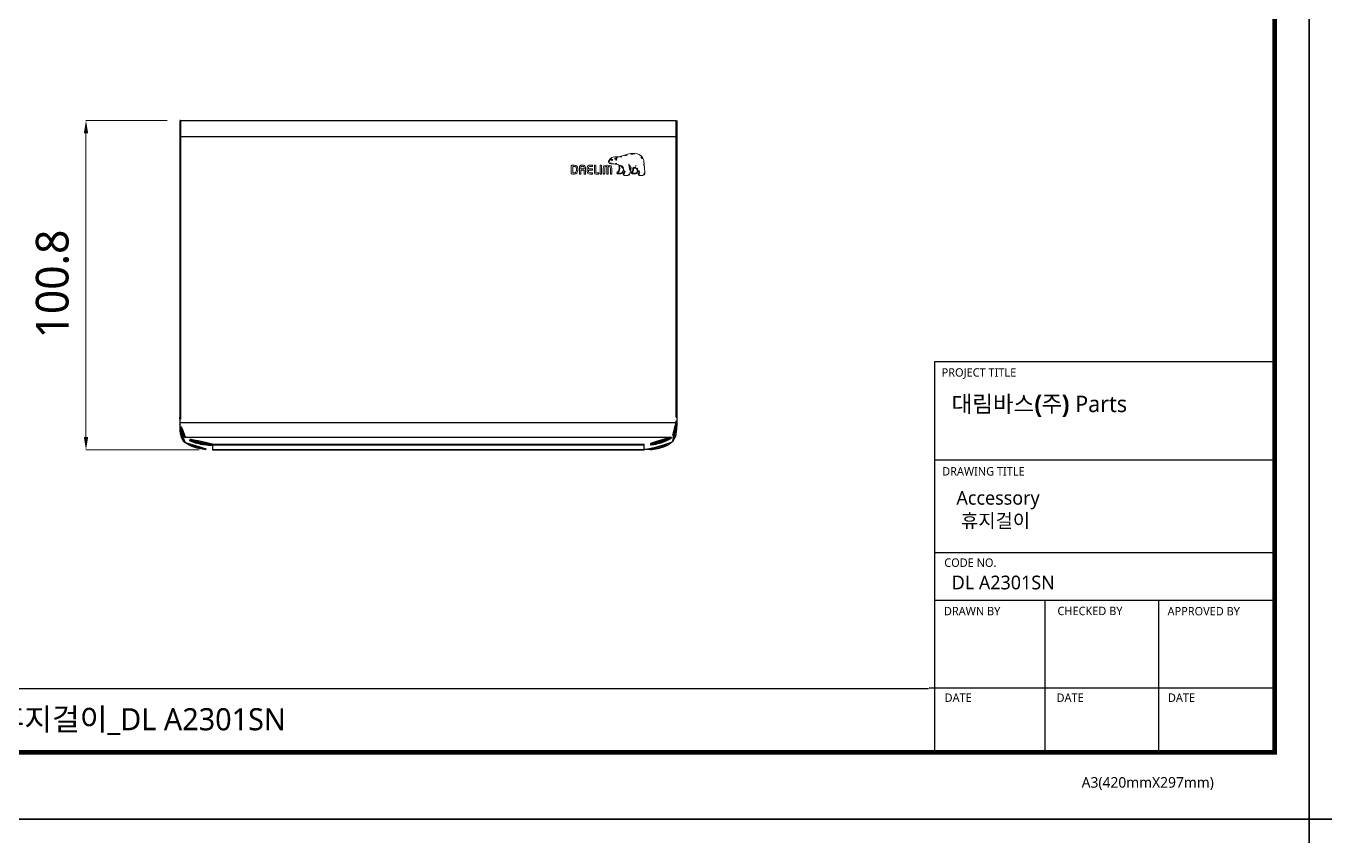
# Model space of a CAD drawing. Extents: x 16296660632 to 16296679688, y -37409620961 to -37409616551.
# Drawn here: x 16296678287 to 16296678684.2, y -37409617909.1 to -37409617661.5 of the extents above; entities that cross this region are included whole.
import ezdxf

# ---------------------------------------------------------------- set-up
doc = ezdxf.new("R2010")
doc.units = 0
doc.header["$LTSCALE"] = 10
doc.header["$MEASUREMENT"] = 0
doc.header["$PDMODE"] = 3
doc.header["$PDSIZE"] = -10
doc.layers.get('0').update_dxf_attribs({"linetype": 'CONTINUOUS'})
doc.layers.get('DEFPOINTS').update_dxf_attribs({"linetype": 'CONTINUOUS'})
doc.layers.add('레이어 1', color=7, linetype='CONTINUOUS', lineweight=0)
doc.styles.add('Daelim Dimension', font='')
doc.styles.get('Daelim Dimension').set_extended_font_data('NanumGothic')
doc.dimstyles.new('DEFAULT', dxfattribs={"dimscale": 2, "dimtxt": 2, "dimasz": 2, "dimexe": 0, "dimexo": 2, "dimgap": 1, "dimtad": 1, "dimdec": 1, "dimzin": 9, "dimdsep": 46, "dimtxsty": 'Daelim Dimension', "dimcen": 0.5, "dimclrd": 252, "dimclre": 252, "dimclrt": 3, "dimadec": 1, "dimazin": 0, "dimtfac": 1, "dimtdec": 1, "dimtix": 1, "dimtmove": 0, "dimatfit": 3, "dimfxl": 1, "dimtolj": 1, "dimtzin": 1, "dimlwd": 9, "dimlwe": 9, "dimarcsym": 0})

# ---------------------------------------------------------------- blocks, each defined once
blk = doc.blocks.new('*D10')
at = {"color": 5, "lineweight": 9, "transparency": 16777216}
for p, q in [((16296678330.1723, -37409617690.31918), (16296678305.32397, -37409617690.31918)), ((16296678305.32397, -37409617787.112), (16296678305.32397, -37409617694.31918)), ((16296678339.9723, -37409617791.112), (16296678305.32397, -37409617791.112))]:
    blk.add_line(p, q, dxfattribs=at)
at = {"color": 5, "transparency": 16777216}
for points in [[(16296678304.65731, -37409617694.31918), (16296678305.99064, -37409617694.31918), (16296678305.32397, -37409617690.31918)], [(16296678304.65731, -37409617787.112), (16296678305.99064, -37409617787.112), (16296678305.32397, -37409617791.112)]]:
    blk.add_solid(points, dxfattribs=at)
at = {"layer": 'DEFPOINTS', "color": 0, "transparency": 16777216}
for p in [(16296678305.32397, -37409617690.31918), (16296678334.1723, -37409617690.31918), (16296678343.9723, -37409617791.112)]:
    blk.add_point(p, dxfattribs=at)
at = {"color": 7, "transparency": 16777216, "insert": (16296678289.99065, -37409617740.37561), "char_height": 10, "attachment_point": 2, "rotation": 90, "line_spacing_factor": 0.9, "style": 'Daelim Dimension'}
blk.add_mtext('\\A1;100.8', dxfattribs=at)

msp = doc.modelspace()

# ---------------------------------------------------------------- linework, layer by layer
at = {"color": 7, "linetype": 'Continuous'}
for p, q in [((16296678333.9723, -37409617690.519173), (16296678333.972401, -37409617783.79493)), ((16296678334.1723, -37409617690.319183), (16296678485.772301, -37409617690.319183)), ((16296678485.9723, -37409617690.519173), (16296678485.9722, -37409617783.794243)), ((16296678335.08366, -37409617788.305191), (16296678335.66032, -37409617788.86142)), ((16296678335.660089, -37409617788.861221), (16296678335.66078, -37409617788.861748)), ((16296678343.9723, -37409617791.112), (16296678475.9723, -37409617791.112)), ((16296678484.283819, -37409617788.861748), (16296678484.28484, -37409617788.860962))]:
    msp.add_line(p, q, dxfattribs=at)
at = {"color": 9, "linetype": 'Continuous'}
for p, q in [((16296678334.1723, -37409617690.319183), (16296678334.1723, -37409617781.057892)), ((16296678485.772301, -37409617781.057892), (16296678485.772301, -37409617690.319183)), ((16296678485.9723, -37409617695.319183), (16296678333.9723, -37409617695.319183)), ((16296678333.9723, -37409617781.057892), (16296678334.1723, -37409617781.057892)), ((16296678334.012501, -37409617782.822578), (16296678334.2117, -37409617782.813629)), ((16296678485.732901, -37409617782.813622), (16296678334.2117, -37409617782.813622)), ((16296678485.9321, -37409617782.822578), (16296678485.732901, -37409617782.813629)), ((16296678485.772301, -37409617781.057892), (16296678485.9723, -37409617781.057892)), ((16296678335.781879, -37409617787.143738), (16296678484.16272, -37409617787.143738)), ((16296678343.9723, -37409617789.353149), (16296678475.9723, -37409617789.353149)), ((16296678343.9723, -37409617789.353149), (16296678343.9723, -37409617791.112)), ((16296678475.9723, -37409617789.626358), (16296678343.9723, -37409617789.626358)), ((16296678343.9723, -37409617791.011993), (16296678475.9723, -37409617791.011993)), ((16296678475.9723, -37409617791.112), (16296678475.9723, -37409617789.353149))]:
    msp.add_line(p, q, dxfattribs=at)
at = {"color": 252}
msp.add_line((16296678468.772169, -37409617706.691437), (16296678468.772169, -37409617706.691437), dxfattribs=at)
at = {"color": 5, "ltscale": 40}
for p, q in [((16296678668.77466, -37409617764.158173), (16296678564.731569, -37409617764.158173)), ((16296678668.77466, -37409617794.231178), (16296678564.731569, -37409617794.231178)), ((16296678668.77466, -37409617794.231178), (16296678564.731569, -37409617794.231178)), ((16296678668.77466, -37409617822.520866), (16296678564.731569, -37409617822.520866)), ((16296678668.77466, -37409617822.520866), (16296678564.731569, -37409617822.520866)), ((16296678668.77466, -37409617837.111519), (16296678564.731569, -37409617837.111519)), ((16296678668.77466, -37409617837.111519), (16296678564.731569, -37409617837.111519)), ((16296678598.525669, -37409617837.111519), (16296678598.525669, -37409617883.558502)), ((16296678633.20821, -37409617837.111519), (16296678633.20821, -37409617883.558502)), ((16296678668.77466, -37409617863.942162), (16296678563.087021, -37409617863.942162)), ((16296678668.77466, -37409617863.942162), (16296678565.54217, -37409617863.942162)), ((16296678668.77466, -37409617883.558502), (16296678579.609449, -37409617883.558502))]:
    msp.add_line(p, q, dxfattribs=at)
at = {"color": 5, "ltscale": 0.5}
msp.add_line((16296678564.731569, -37409617764.158173), (16296678564.731569, -37409617884.187843), dxfattribs=at)
at = {"color": 5}
msp.add_line((16296678038.774549, -37409617864.016571), (16296678562.96183, -37409617864.016571), dxfattribs=at)
at = {"ltscale": 0.5}
for points in [[(16296678028.306351, -37409617903.983459), (16296678679.306351, -37409617903.983459), (16296678679.306351, -37409617426.983459), (16296678028.306351, -37409617426.983459)], [(16296678679.306351, -37409617903.983459), (16296679330.306351, -37409617903.983459), (16296679330.306351, -37409617426.983459), (16296678679.306351, -37409617426.983459)], [(16296678028.306351, -37409618380.983459), (16296678679.306351, -37409618380.983459), (16296678679.306351, -37409617903.983459), (16296678028.306351, -37409617903.983459)], [(16296678679.306351, -37409618380.983459), (16296679330.306351, -37409618380.983459), (16296679330.306351, -37409617903.983459), (16296678679.306351, -37409617903.983459)]]:
    msp.add_lwpolyline(points, close=True, dxfattribs=at)
at = {"color": 5, "linetype": 'ByBlock', "lineweight": 200, "const_width": 1.5}
msp.add_lwpolyline([(16296678038.774549, -37409617883.558739), (16296678668.774549, -37409617883.558739), (16296678668.774549, -37409617438.058739), (16296678038.774549, -37409617438.058739)], close=True, dxfattribs=at)
at = {"color": 7, "linetype": 'Continuous'}
for points in [[(16296678333.97249, -37409617783.794113), (16296678334.01857, -37409617785.072357), (16296678334.190689, -37409617786.309967), (16296678334.536539, -37409617787.404449), (16296678335.08366, -37409617788.305191)], [(16296678484.28429, -37409617788.861412), (16296678484.862301, -37409617788.30352), (16296678485.39908, -37409617787.424622), (16296678485.741211, -37409617786.367989), (16296678485.921181, -37409617785.132896), (16296678485.972111, -37409617783.793472)]]:
    msp.add_lwpolyline(points, dxfattribs=at)
for centre, radius, start, end in [((16296678334.1723, -37409617690.519173), 0.2, 90, 180), ((16296678485.772301, -37409617690.519173), 0.2, 0, 90), ((16296678372.687571, -37409617781.058792), 38.715274, 179.9986886, 182.61145461), ((16296678447.274269, -37409617781.059196), 38.698032, 357.38810373, 0.00174853)]:
    msp.add_arc(centre, radius, start, end, dxfattribs=at)
at = {"color": 9, "linetype": 'Continuous'}
for centre, radius, start, end in [((16296678348.23457, -37409617782.38105), 14.224221, 185.39825593, 185.67977603), ((16296678347.43487, -37409617782.461281), 13.420509, 185.67669868, 186.27753313), ((16296678373.283779, -37409617781.058563), 39.111488, 179.99912574, 182.57207392), ((16296678446.695009, -37409617781.059319), 39.077284, 357.42704779, 0.00218566), ((16296678472.71315, -37409617782.485222), 13.215678, 353.54477322, 354.33999302), ((16296678471.711519, -37409617782.384438), 14.222357, 354.33383834, 354.6131619), ((16296678339.624599, -37409617783.488571), 6.62122, 232.73230866, 233.48732862), ((16296678480.32037, -37409617783.489052), 6.62062, 306.51704261, 307.26769134)]:
    msp.add_arc(centre, radius, start, end, dxfattribs=at)
for points, knots in [([(16296678335.615271, -37409617788.757683), (16296678335.464211, -37409617788.642754), (16296678335.177191, -37409617788.383179), (16296678334.680361, -37409617787.743843), (16296678334.24437, -37409617786.722641), (16296678334.007669, -37409617785.316147), (16296678333.974001, -37409617784.316597), (16296678333.97249, -37409617783.794907)], [0, 0, 0, 0, 0.1051958968, 0.2132259405, 0.4466249731, 0.710872355, 1, 1, 1, 1]), ([(16296678334.073441, -37409617783.719269), (16296678334.066441, -37409617783.645157), (16296678334.040541, -37409617783.346687), (16296678334.022779, -37409617783.047546), (16296678334.012501, -37409617782.822632)], [0, 0, 0, 0, 0.2484461128, 1, 1, 1, 1]), ([(16296678335.614401, -37409617787.371597), (16296678335.394569, -37409617787.203011), (16296678334.981701, -37409617786.78389), (16296678334.53554, -37409617785.971771), (16296678334.24229, -37409617784.999039), (16296678334.13538, -37409617784.297028), (16296678334.094839, -37409617783.928787)], [0, 0, 0, 0, 0.2150842498, 0.4499408745, 0.7123802605, 1, 1, 1, 1]), ([(16296678335.782049, -37409617787.143784), (16296678335.513411, -37409617786.947166), (16296678335.01757, -37409617786.421532), (16296678334.54915, -37409617785.378952), (16296678334.2994, -37409617784.146729), (16296678334.233191, -37409617783.269127), (16296678334.21188, -37409617782.813606)], [0, 0, 0, 0, 0.2100968343, 0.4452828156, 0.712203487, 1, 1, 1, 1]), ([(16296678485.73266, -37409617782.813606), (16296678485.71134, -37409617783.269333), (16296678485.645069, -37409617784.147324), (16296678485.395161, -37409617785.379852), (16296678484.92651, -37409617786.422119), (16296678484.430901, -37409617786.94735), (16296678484.1625, -37409617787.143768)], [0, 0, 0, 0, 0.2879161042, 0.5549824586, 0.7900978598, 1, 1, 1, 1]), ([(16296678485.972111, -37409617783.79422), (16296678485.970619, -37409617784.315758), (16296678485.937, -37409617785.315269), (16296678485.700451, -37409617786.721916), (16296678485.26446, -37409617787.743507), (16296678484.767509, -37409617788.383102), (16296678484.480419, -37409617788.642754), (16296678484.32933, -37409617788.75769)], [0, 0, 0, 0, 0.2890059985, 0.5532797052, 0.7867489044, 0.8947997413, 1, 1, 1, 1]), ([(16296678485.845039, -37409617783.971039), (16296678485.80382, -37409617784.3349), (16296678485.695431, -37409617785.028374), (16296678485.401381, -37409617785.988777), (16296678484.957161, -37409617786.790558), (16296678484.547779, -37409617787.204407), (16296678484.33021, -37409617787.371597)], [0, 0, 0, 0, 0.2874559955, 0.5497007745, 0.7846040218, 1, 1, 1, 1]), ([(16296678485.9321, -37409617782.822578), (16296678485.928619, -37409617782.89772), (16296678485.913429, -37409617783.197052), (16296678485.892151, -37409617783.496117), (16296678485.871071, -37409617783.71962)], [0, 0, 0, 0, 0.2509845188, 1, 1, 1, 1]), ([(16296678335.7819, -37409617787.143837), (16296678335.735001, -37409617787.159393), (16296678335.652969, -37409617787.224739), (16296678335.614969, -37409617787.322868), (16296678335.61483, -37409617787.371834)], [0, 0, 0, 0, 0.5022558737, 1, 1, 1, 1]), ([(16296678343.9723, -37409617789.626358), (16296678343.15443, -37409617789.626358), (16296678341.55389, -37409617789.529251), (16296678339.27746, -37409617789.096947), (16296678337.27524, -37409617788.406288), (16296678336.106371, -37409617787.746033), (16296678335.614401, -37409617787.371597)], [0, 0, 0, 0, 0.2792982923, 0.5459627362, 0.7888703993, 1, 1, 1, 1]), ([(16296678343.9723, -37409617789.353149), (16296678343.170839, -37409617789.353149), (16296678341.6024, -37409617789.257988), (16296678339.371611, -37409617788.834396), (16296678337.40951, -37409617788.1576), (16296678336.264021, -37409617787.510651), (16296678335.781879, -37409617787.143738)], [0, 0, 0, 0, 0.2792944444, 0.5459567776, 0.788865465, 1, 1, 1, 1]), ([(16296678484.16272, -37409617787.143738), (16296678483.68059, -37409617787.510651), (16296678482.535089, -37409617788.1576), (16296678480.57299, -37409617788.834396), (16296678478.342199, -37409617789.257988), (16296678476.773769, -37409617789.353149), (16296678475.9723, -37409617789.353149)], [0, 0, 0, 0, 0.2111345363, 0.4540432237, 0.7207055564, 1, 1, 1, 1]), ([(16296678484.33021, -37409617787.371597), (16296678483.83823, -37409617787.746033), (16296678482.669371, -37409617788.406288), (16296678480.667139, -37409617789.096947), (16296678478.390711, -37409617789.529251), (16296678476.790171, -37409617789.626358), (16296678475.9723, -37409617789.626358)], [0, 0, 0, 0, 0.2111295495, 0.4540372028, 0.7207016672, 1, 1, 1, 1]), ([(16296678484.329769, -37409617787.371834), (16296678484.32963, -37409617787.322868), (16296678484.29163, -37409617787.224739), (16296678484.2096, -37409617787.159393), (16296678484.162701, -37409617787.143837)], [0, 0, 0, 0, 0.4977441981, 1, 1, 1, 1]), ([(16296678335.61482, -37409617788.757477), (16296678335.61487, -37409617788.768784), (16296678335.61817, -37409617788.807083), (16296678335.638571, -37409617788.84462), (16296678335.66008, -37409617788.861237)], [0, 0, 0, 0, 0.2936760403, 1, 1, 1, 1]), ([(16296678335.684959, -37409617788.810211), (16296678336.1791, -37409617789.176048), (16296678337.344469, -37409617789.820641), (16296678339.33185, -37409617790.495399), (16296678341.58366, -37409617790.917252), (16296678343.164789, -37409617791.011993), (16296678343.9723, -37409617791.011993)], [0, 0, 0, 0, 0.2120778195, 0.4552004178, 0.7214586504, 1, 1, 1, 1]), ([(16296678475.9723, -37409617791.011993), (16296678476.779869, -37409617791.011993), (16296678478.36112, -37409617790.917236), (16296678480.613079, -37409617790.495323), (16296678482.60055, -37409617789.820473), (16296678483.76594, -37409617789.175781), (16296678484.260071, -37409617788.809891)], [0, 0, 0, 0, 0.2785459359, 0.5448066344, 0.7879279318, 1, 1, 1, 1]), ([(16296678484.284849, -37409617788.860977), (16296678484.291349, -37409617788.855919), (16296678484.31888, -37409617788.828697), (16296678484.32966, -37409617788.787613), (16296678484.329781, -37409617788.757477)], [0, 0, 0, 0, 0.2145995267, 1, 1, 1, 1])]:
    msp.add_open_spline(points, degree=3, knots=knots, dxfattribs=at)
at = {"color": 7, "linetype": 'Continuous'}
for points, knots in [([(16296678335.66078, -37409617788.861748), (16296678336.15354, -37409617789.236748), (16296678337.319611, -37409617789.896667), (16296678339.31354, -37409617790.585609), (16296678341.573721, -37409617791.015518), (16296678343.16139, -37409617791.112), (16296678343.9723, -37409617791.112)], [0, 0, 0, 0, 0.2125783639, 0.4555670886, 0.7216151056, 1, 1, 1, 1]), ([(16296678484.283819, -37409617788.861748), (16296678483.791059, -37409617789.236748), (16296678482.62499, -37409617789.896667), (16296678480.631069, -37409617790.585609), (16296678478.37088, -37409617791.015518), (16296678476.783211, -37409617791.112), (16296678475.9723, -37409617791.112)], [0, 0, 0, 0, 0.2125783638, 0.4555670885, 0.7216151056, 1, 1, 1, 1])]:
    msp.add_open_spline(points, degree=3, knots=knots, dxfattribs=at)
at = {"layer": '레이어 1', "color": 252}
for points, knots in [([(16296678476.224621, -37409617706.124557), (16296678476.22435, -37409617706.12252), (16296678476.056881, -37409617704.656769), (16296678476.056881, -37409617704.656769), (16296678475.99489, -37409617704.218727), (16296678475.98595, -37409617703.985153), (16296678475.97789, -37409617703.778122), (16296678475.97789, -37409617703.778122), (16296678475.93644, -37409617703.199417), (16296678475.93644, -37409617703.19902), (16296678475.84823, -37409617702.406937), (16296678475.591881, -37409617701.767151), (16296678475.17416, -37409617701.299301), (16296678474.27179, -37409617700.285408), (16296678472.863159, -37409617700.274712), (16296678471.83993, -37409617700.443413), (16296678471.2124, -37409617700.547203), (16296678470.612579, -37409617700.75193), (16296678470.032669, -37409617700.950279), (16296678470.032669, -37409617700.950279), (16296678470.013981, -37409617700.956917), (16296678470.013981, -37409617700.956917), (16296678469.560631, -37409617701.111504), (16296678469.04616, -37409617701.287521), (16296678468.54133, -37409617701.395081), (16296678468.194469, -37409617701.469208), (16296678467.76009, -37409617701.472588), (16296678467.376369, -37409617701.474617), (16296678467.376369, -37409617701.474617), (16296678466.99659, -37409617701.479233), (16296678466.99659, -37409617701.479233), (16296678466.26684, -37409617701.497261), (16296678465.769779, -37409617701.749947), (16296678465.518721, -37409617702.230003), (16296678465.518721, -37409617702.230003), (16296678465.50741, -37409617702.25071), (16296678465.50741, -37409617702.25071), (16296678465.465879, -37409617702.323486), (16296678465.404301, -37409617702.385277), (16296678465.349159, -37409617702.440552), (16296678465.288389, -37409617702.501793), (16296678465.2199, -37409617702.570488), (16296678465.167601, -37409617702.659363), (16296678465.115089, -37409617702.748383), (16296678465.0886, -37409617702.838623), (16296678465.0886, -37409617702.927223), (16296678465.0886, -37409617703.001747), (16296678465.1073, -37409617703.074913), (16296678465.14484, -37409617703.144821), (16296678465.299971, -37409617703.437759), (16296678465.742491, -37409617703.595863), (16296678466.00655, -37409617703.614708), (16296678466.00655, -37409617703.614708), (16296678466.395281, -37409617703.639107), (16296678466.40456, -37409617703.639908), (16296678466.793221, -37409617703.661858), (16296678467.325491, -37409617703.692619), (16296678467.63625, -37409617703.747482), (16296678467.81794, -37409617703.779587), (16296678468.024429, -37409617703.844772), (16296678468.214661, -37409617703.934334), (16296678468.22821, -37409617703.983658), (16296678468.326969, -37409617704.422783), (16296678468.326969, -37409617704.962578), (16296678468.326969, -37409617704.962578), (16296678468.322781, -37409617705.133842), (16296678468.322781, -37409617705.133842), (16296678468.294121, -37409617705.703033), (16296678468.045971, -37409617705.901917), (16296678467.86414, -37409617706.047447), (16296678467.845711, -37409617706.061951), (16296678467.68367, -37409617706.196503), (16296678467.67201, -37409617706.358414), (16296678467.66375, -37409617706.449997), (16296678467.68996, -37409617706.533463), (16296678467.74559, -37409617706.593483), (16296678467.80588, -37409617706.658524), (16296678467.897539, -37409617706.691437), (16296678468.017521, -37409617706.691437), (16296678468.017521, -37409617706.691437), (16296678468.807159, -37409617706.691437), (16296678468.807159, -37409617706.691437), (16296678469.39818, -37409617706.691437), (16296678469.690559, -37409617706.055054), (16296678469.77951, -37409617705.45887), (16296678469.77951, -37409617705.45887), (16296678469.78134, -37409617705.375008), (16296678469.78134, -37409617705.375008), (16296678469.78134, -37409617705.375008), (16296678469.80574, -37409617705.417007), (16296678469.80574, -37409617705.417007), (16296678469.881531, -37409617705.585693), (16296678469.927139, -37409617705.787308), (16296678469.927139, -37409617705.939194), (16296678469.927139, -37409617706.152321), (16296678469.861151, -37409617706.338493), (16296678469.735809, -37409617706.477219), (16296678469.70418, -37409617706.50853), (16296678469.546129, -37409617706.67234), (16296678469.546129, -37409617706.835876), (16296678469.546129, -37409617706.835876), (16296678469.54755, -37409617706.862846), (16296678469.54755, -37409617706.862846), (16296678469.569969, -37409617707.056061), (16296678469.72633, -37409617707.142357), (16296678469.87158, -37409617707.142357), (16296678469.87158, -37409617707.142357), (16296678470.993719, -37409617707.142357), (16296678470.993719, -37409617707.142357), (16296678471.19627, -37409617707.142357), (16296678471.35771, -37409617707.05117), (16296678471.46143, -37409617706.879112), (16296678471.74699, -37409617706.405022), (16296678471.891689, -37409617705.890152), (16296678471.891689, -37409617705.349274), (16296678471.891689, -37409617705.180443), (16296678471.875771, -37409617705.000237), (16296678471.844601, -37409617704.813263), (16296678471.844601, -37409617704.813263), (16296678471.84189, -37409617704.798363), (16296678471.84189, -37409617704.798363), (16296678471.84189, -37409617704.798363), (16296678471.856791, -37409617704.801483), (16296678471.856791, -37409617704.801483), (16296678471.99181, -37409617704.827621), (16296678472.209, -37409617704.865288), (16296678472.477409, -37409617704.894287), (16296678472.477409, -37409617704.894287), (16296678472.48521, -37409617704.895233), (16296678472.48521, -37409617704.895233), (16296678472.48521, -37409617704.895233), (16296678472.521311, -37409617705.100906), (16296678472.521311, -37409617705.100906), (16296678472.521311, -37409617705.100906), (16296678472.52924, -37409617705.149696), (16296678472.52924, -37409617705.150497), (16296678472.52924, -37409617705.150497), (16296678472.53994, -37409617705.332474), (16296678472.53994, -37409617705.332474), (16296678472.53994, -37409617705.769173), (16296678472.341579, -37409617705.959106), (16296678472.234949, -37409617706.060997), (16296678472.233459, -37409617706.062363), (16296678472.08469, -37409617706.213547), (16296678472.068569, -37409617706.347702), (16296678472.068569, -37409617706.347702), (16296678472.063419, -37409617706.388893), (16296678472.063419, -37409617706.388893), (16296678472.063419, -37409617706.431038), (16296678472.074249, -37409617706.51368), (16296678472.147961, -37409617706.589828), (16296678472.21286, -37409617706.65744), (16296678472.31333, -37409617706.691437), (16296678472.44693, -37409617706.691437), (16296678472.44693, -37409617706.691437), (16296678473.321119, -37409617706.691437), (16296678473.321119, -37409617706.691437), (16296678473.852039, -37409617706.691437), (16296678474.01185, -37409617706.016434), (16296678474.076269, -37409617705.63813), (16296678474.076269, -37409617705.63813), (16296678474.07926, -37409617705.599113), (16296678474.07926, -37409617705.599113), (16296678474.07926, -37409617705.599113), (16296678474.10026, -37409617705.627701), (16296678474.10026, -37409617705.627701), (16296678474.222679, -37409617705.784058), (16296678474.33005, -37409617705.957893), (16296678474.381741, -37409617706.066017), (16296678474.408911, -37409617706.122253), (16296678474.42354, -37409617706.184708), (16296678474.42354, -37409617706.247307), (16296678474.42354, -37409617706.247307), (16296678474.403761, -37409617706.373848), (16296678474.403761, -37409617706.373848), (16296678474.383301, -37409617706.442543), (16296678474.33642, -37409617706.505821), (16296678474.29056, -37409617706.567062), (16296678474.22328, -37409617706.654457), (16296678474.15391, -37409617706.745087), (16296678474.15391, -37409617706.855118), (16296678474.15391, -37409617706.855118), (16296678474.160419, -37409617706.915688), (16296678474.160419, -37409617706.915688), (16296678474.19239, -37409617707.061737), (16296678474.310749, -37409617707.142357), (16296678474.49345, -37409617707.142357), (16296678474.49345, -37409617707.142357), (16296678475.61668, -37409617707.142357), (16296678475.61668, -37409617707.142357), (16296678475.641331, -37409617707.142357), (16296678475.86083, -37409617707.13694), (16296678476.032761, -37409617706.950912), (16296678476.170019, -37409617706.802277), (16296678476.236679, -37409617706.597954), (16296678476.236679, -37409617706.326691), (16296678476.236679, -37409617706.326691), (16296678476.22476, -37409617706.125504), (16296678476.224621, -37409617706.124557)], [0, 0, 0, 0, 1, 1, 1, 2, 2, 2, 3, 3, 3, 4, 4, 4, 5, 5, 5, 6, 6, 6, 7, 7, 7, 8, 8, 8, 9, 9, 9, 10, 10, 10, 11, 11, 11, 12, 12, 12, 13, 13, 13, 14, 14, 14, 15, 15, 15, 16, 16, 16, 17, 17, 17, 18, 18, 18, 19, 19, 19, 20, 20, 20, 21, 21, 21, 22, 22, 22, 23, 23, 23, 24, 24, 24, 25, 25, 25, 26, 26, 26, 27, 27, 27, 28, 28, 28, 29, 29, 29, 30, 30, 30, 31, 31, 31, 32, 32, 32, 33, 33, 33, 34, 34, 34, 35, 35, 35, 36, 36, 36, 37, 37, 37, 38, 38, 38, 39, 39, 39, 40, 40, 40, 41, 41, 41, 42, 42, 42, 43, 43, 43, 44, 44, 44, 45, 45, 45, 46, 46, 46, 47, 47, 47, 48, 48, 48, 49, 49, 49, 50, 50, 50, 51, 51, 51, 52, 52, 52, 53, 53, 53, 54, 54, 54, 55, 55, 55, 56, 56, 56, 57, 57, 57, 58, 58, 58, 59, 59, 59, 60, 60, 60, 61, 61, 61, 62, 62, 62, 63, 63, 63, 64, 64, 64, 65, 65, 65, 66, 66, 66, 66]), ([(16296678454.55529, -37409617704.025124), (16296678454.28817, -37409617704.025124), (16296678453.94165, -37409617704.041512), (16296678453.828011, -37409617704.059799), (16296678453.756941, -37409617704.071716), (16296678453.71138, -37409617704.124832), (16296678453.71138, -37409617704.195023), (16296678453.71138, -37409617704.195023), (16296678453.71138, -37409617706.585213), (16296678453.71138, -37409617706.585213), (16296678453.71138, -37409617706.658791), (16296678453.75738, -37409617706.710548), (16296678453.831461, -37409617706.720848), (16296678453.93894, -37409617706.738724), (16296678454.28434, -37409617706.75499), (16296678454.55529, -37409617706.75499), (16296678455.30117, -37409617706.75499), (16296678455.69525, -37409617706.363968), (16296678455.69525, -37409617705.624588), (16296678455.69525, -37409617705.624588), (16296678455.69525, -37409617705.155243), (16296678455.69525, -37409617705.155243), (16296678455.69525, -37409617704.415878), (16296678455.30117, -37409617704.025124), (16296678454.55529, -37409617704.025124)], [0, 0, 0, 0, 1, 1, 1, 2, 2, 2, 3, 3, 3, 4, 4, 4, 5, 5, 5, 6, 6, 6, 7, 7, 7, 8, 8, 8, 8]), ([(16296678455.270281, -37409617705.624588), (16296678455.270281, -37409617706.137016), (16296678455.036489, -37409617706.386307), (16296678454.55529, -37409617706.386307), (16296678454.55529, -37409617706.386307), (16296678454.22608, -37409617706.380219), (16296678454.14028, -37409617706.378731), (16296678454.14028, -37409617706.378731), (16296678454.14028, -37409617704.413971), (16296678454.14028, -37409617704.413971), (16296678454.310789, -37409617704.397049), (16296678454.55312, -37409617704.394203), (16296678454.555531, -37409617704.394203), (16296678455.049761, -37409617704.394203), (16296678455.270281, -37409617704.628998), (16296678455.270281, -37409617705.155243), (16296678455.270281, -37409617705.155243), (16296678455.270281, -37409617705.624588), (16296678455.270281, -37409617705.624588)], [0, 0, 0, 0, 1, 1, 1, 2, 2, 2, 3, 3, 3, 4, 4, 4, 5, 5, 5, 6, 6, 6, 6]), ([(16296678457.22043, -37409617704.025124), (16296678457.22043, -37409617704.025124), (16296678457.011881, -37409617704.025124), (16296678457.011881, -37409617704.025124), (16296678456.442141, -37409617704.025124), (16296678456.18812, -37409617704.262093), (16296678456.18812, -37409617704.793747), (16296678456.18812, -37409617704.793747), (16296678456.18812, -37409617706.612587), (16296678456.18812, -37409617706.612587), (16296678456.18812, -37409617706.676537), (16296678456.240089, -37409617706.730743), (16296678456.30143, -37409617706.730743), (16296678456.30143, -37409617706.730743), (16296678456.500401, -37409617706.730743), (16296678456.500401, -37409617706.730743), (16296678456.570921, -37409617706.730743), (16296678456.613119, -37409617706.670853), (16296678456.613119, -37409617706.612587), (16296678456.613119, -37409617706.612587), (16296678456.613119, -37409617705.567413), (16296678456.613119, -37409617705.526627), (16296678456.613119, -37409617705.526627), (16296678457.618879, -37409617705.526627), (16296678457.618879, -37409617705.526627), (16296678457.618879, -37409617705.567413), (16296678457.618879, -37409617706.612587), (16296678457.618879, -37409617706.612587), (16296678457.618879, -37409617706.67775), (16296678457.670259, -37409617706.730743), (16296678457.73357, -37409617706.730743), (16296678457.73357, -37409617706.730743), (16296678457.930099, -37409617706.730743), (16296678457.930099, -37409617706.730743), (16296678457.999001, -37409617706.730743), (16296678458.04537, -37409617706.669617), (16296678458.04537, -37409617706.612587), (16296678458.04537, -37409617706.612587), (16296678458.04537, -37409617704.793747), (16296678458.04537, -37409617704.793747), (16296678458.04537, -37409617704.262093), (16296678457.79085, -37409617704.025124), (16296678457.22043, -37409617704.025124)], [0, 0, 0, 0, 1, 1, 1, 2, 2, 2, 3, 3, 3, 4, 4, 4, 5, 5, 5, 6, 6, 6, 7, 7, 7, 8, 8, 8, 9, 9, 9, 10, 10, 10, 11, 11, 11, 12, 12, 12, 13, 13, 13, 14, 14, 14, 14]), ([(16296678457.618879, -37409617705.15239), (16296678457.618879, -37409617705.15239), (16296678456.613119, -37409617705.15239), (16296678456.613119, -37409617705.15239), (16296678456.613119, -37409617705.115013), (16296678456.613119, -37409617704.793747), (16296678456.613119, -37409617704.793747), (16296678456.613119, -37409617704.458397), (16296678456.712811, -37409617704.401497), (16296678457.011881, -37409617704.401497), (16296678457.011881, -37409617704.401497), (16296678457.22043, -37409617704.401497), (16296678457.22043, -37409617704.401497), (16296678457.519329, -37409617704.401497), (16296678457.618879, -37409617704.458397), (16296678457.618879, -37409617704.793747), (16296678457.618879, -37409617704.793747), (16296678457.618879, -37409617705.115013), (16296678457.618879, -37409617705.15239)], [0, 0, 0, 0, 1, 1, 1, 2, 2, 2, 3, 3, 3, 4, 4, 4, 5, 5, 5, 6, 6, 6, 6]), ([(16296678458.58588, -37409617704.720177), (16296678458.58588, -37409617704.720177), (16296678458.58588, -37409617706.059113), (16296678458.58588, -37409617706.059113), (16296678458.58588, -37409617706.527496), (16296678458.853411, -37409617706.75499), (16296678459.40391, -37409617706.75499), (16296678459.6469, -37409617706.75499), (16296678459.97764, -37409617706.750526), (16296678460.10989, -37409617706.73819), (16296678460.10799, -37409617706.73819), (16296678460.174, -37409617706.731819), (16296678460.174, -37409617706.731819), (16296678460.174, -37409617706.731819), (16296678460.19311, -37409617706.729927), (16296678460.19311, -37409617706.729927), (16296678460.19311, -37409617706.729927), (16296678460.19311, -37409617706.371689), (16296678460.19311, -37409617706.371689), (16296678460.19311, -37409617706.371689), (16296678459.406931, -37409617706.371689), (16296678459.406931, -37409617706.371689), (16296678459.01305, -37409617706.371689), (16296678459.01305, -37409617706.260582), (16296678459.01305, -37409617706.059113), (16296678459.01305, -37409617706.059113), (16296678459.01305, -37409617705.562943), (16296678459.01305, -37409617705.524193), (16296678459.05352, -37409617705.524193), (16296678460.069839, -37409617705.524193), (16296678460.069839, -37409617705.524193), (16296678460.13641, -37409617705.524193), (16296678460.19063, -37409617705.471352), (16296678460.19063, -37409617705.406319), (16296678460.19063, -37409617705.406319), (16296678460.19063, -37409617705.273529), (16296678460.19063, -37409617705.273529), (16296678460.19063, -37409617705.208076), (16296678460.13641, -37409617705.155113), (16296678460.069839, -37409617705.155113), (16296678460.069839, -37409617705.155113), (16296678459.05352, -37409617705.155113), (16296678459.01305, -37409617705.155113), (16296678459.01305, -37409617705.116631), (16296678459.01305, -37409617704.720177), (16296678459.01305, -37409617704.720177), (16296678459.01305, -37409617704.518967), (16296678459.01305, -37409617704.40815), (16296678459.406931, -37409617704.40815), (16296678459.406931, -37409617704.40815), (16296678460.19281, -37409617704.411263), (16296678460.19281, -37409617704.411263), (16296678460.19281, -37409617704.411263), (16296678460.19281, -37409617704.055183), (16296678460.19281, -37409617704.055183), (16296678460.19281, -37409617704.055183), (16296678460.10944, -37409617704.046249), (16296678460.10944, -37409617704.046249), (16296678459.954809, -37409617704.032303), (16296678459.6003, -37409617704.025124), (16296678459.40391, -37409617704.025124), (16296678458.853411, -37409617704.025124), (16296678458.58588, -37409617704.252327), (16296678458.58588, -37409617704.720177)], [0, 0, 0, 0, 1, 1, 1, 2, 2, 2, 3, 3, 3, 4, 4, 4, 5, 5, 5, 6, 6, 6, 7, 7, 7, 8, 8, 8, 9, 9, 9, 10, 10, 10, 11, 11, 11, 12, 12, 12, 13, 13, 13, 14, 14, 14, 15, 15, 15, 16, 16, 16, 17, 17, 17, 18, 18, 18, 19, 19, 19, 20, 20, 20, 21, 21, 21, 21]), ([(16296678460.875641, -37409617704.04937), (16296678460.80986, -37409617704.04937), (16296678460.75411, -37409617704.103706), (16296678460.75411, -37409617704.16819), (16296678460.75411, -37409617704.16819), (16296678460.75411, -37409617706.059113), (16296678460.75411, -37409617706.059113), (16296678460.75411, -37409617706.675728), (16296678461.17495, -37409617706.75499), (16296678461.541309, -37409617706.75499), (16296678461.81012, -37409617706.75499), (16296678461.879089, -37409617706.743599), (16296678461.958691, -37409617706.730324), (16296678461.958691, -37409617706.730324), (16296678462.0051, -37409617706.723007), (16296678462.0051, -37409617706.723007), (16296678462.004419, -37409617706.723289), (16296678462.06654, -37409617706.715561), (16296678462.06654, -37409617706.715561), (16296678462.06654, -37409617706.715561), (16296678462.08498, -37409617706.71312), (16296678462.08498, -37409617706.71312), (16296678462.08498, -37409617706.71312), (16296678462.08498, -37409617706.371689), (16296678462.08498, -37409617706.371689), (16296678462.08498, -37409617706.371689), (16296678461.54538, -37409617706.371689), (16296678461.54538, -37409617706.371689), (16296678461.180361, -37409617706.371689), (16296678461.180361, -37409617706.233887), (16296678461.180361, -37409617706.100159), (16296678461.180361, -37409617706.100159), (16296678461.180361, -37409617704.16819), (16296678461.180361, -37409617704.16819), (16296678461.180361, -37409617704.103706), (16296678461.12508, -37409617704.04937), (16296678461.059509, -37409617704.04937), (16296678461.059509, -37409617704.04937), (16296678460.875641, -37409617704.04937), (16296678460.875641, -37409617704.04937)], [0, 0, 0, 0, 1, 1, 1, 2, 2, 2, 3, 3, 3, 4, 4, 4, 5, 5, 5, 6, 6, 6, 7, 7, 7, 8, 8, 8, 9, 9, 9, 10, 10, 10, 11, 11, 11, 12, 12, 12, 13, 13, 13, 13]), ([(16296678462.612499, -37409617704.04937), (16296678462.54151, -37409617704.04937), (16296678462.4991, -37409617704.10804), (16296678462.4991, -37409617704.164673), (16296678462.4991, -37409617704.164673), (16296678462.4991, -37409617706.612587), (16296678462.4991, -37409617706.612587), (16296678462.4991, -37409617706.67775), (16296678462.550051, -37409617706.730743), (16296678462.612499, -37409617706.730743), (16296678462.612499, -37409617706.730743), (16296678462.811131, -37409617706.730743), (16296678462.811131, -37409617706.730743), (16296678462.882271, -37409617706.730743), (16296678462.92474, -37409617706.670853), (16296678462.92474, -37409617706.612587), (16296678462.92474, -37409617706.612587), (16296678462.92474, -37409617704.164673), (16296678462.92474, -37409617704.164673), (16296678462.92474, -37409617704.100037), (16296678462.87495, -37409617704.04937), (16296678462.811131, -37409617704.04937), (16296678462.811131, -37409617704.04937), (16296678462.612499, -37409617704.04937), (16296678462.612499, -37409617704.04937)], [0, 0, 0, 0, 1, 1, 1, 2, 2, 2, 3, 3, 3, 4, 4, 4, 5, 5, 5, 6, 6, 6, 7, 7, 7, 8, 8, 8, 8]), ([(16296678463.497271, -37409617705.105919), (16296678463.497271, -37409617705.105919), (16296678463.497271, -37409617706.612587), (16296678463.497271, -37409617706.612587), (16296678463.497271, -37409617706.67775), (16296678463.548479, -37409617706.730743), (16296678463.611349, -37409617706.730743), (16296678463.611349, -37409617706.730743), (16296678463.81296, -37409617706.730743), (16296678463.81296, -37409617706.730743), (16296678463.88409, -37409617706.730743), (16296678463.92663, -37409617706.670853), (16296678463.92663, -37409617706.612587), (16296678463.92663, -37409617706.612587), (16296678463.92663, -37409617705.143181), (16296678463.92663, -37409617705.143181), (16296678463.92663, -37409617704.49527), (16296678464.03652, -37409617704.432259), (16296678464.58444, -37409617704.430771), (16296678464.58444, -37409617704.470612), (16296678464.58444, -37409617706.612587), (16296678464.58444, -37409617706.612587), (16296678464.58444, -37409617706.680199), (16296678464.633089, -37409617706.730743), (16296678464.69758, -37409617706.730743), (16296678464.69758, -37409617706.730743), (16296678464.89567, -37409617706.730743), (16296678464.89567, -37409617706.730743), (16296678464.96653, -37409617706.730743), (16296678465.00894, -37409617706.670853), (16296678465.00894, -37409617706.612587), (16296678465.00894, -37409617706.612587), (16296678465.00894, -37409617704.477249), (16296678465.00894, -37409617704.434967), (16296678465.265289, -37409617704.435921), (16296678465.44536, -37409617704.457062), (16296678465.542839, -37409617704.554466), (16296678465.64554, -37409617704.657043), (16296678465.6656, -37409617704.848351), (16296678465.6656, -37409617705.143181), (16296678465.6656, -37409617705.143181), (16296678465.6656, -37409617706.612587), (16296678465.6656, -37409617706.612587), (16296678465.6656, -37409617706.676537), (16296678465.71797, -37409617706.730743), (16296678465.779881, -37409617706.730743), (16296678465.779881, -37409617706.730743), (16296678465.982441, -37409617706.730743), (16296678465.982441, -37409617706.730743), (16296678466.052691, -37409617706.730743), (16296678466.096121, -37409617706.669487), (16296678466.096121, -37409617706.612587), (16296678466.096121, -37409617706.612587), (16296678466.096121, -37409617705.105919), (16296678466.096121, -37409617705.105919), (16296678466.096121, -37409617704.192719), (16296678465.772301, -37409617704.037987), (16296678464.799061, -37409617704.037987), (16296678463.8223, -37409617704.037987), (16296678463.497271, -37409617704.192719), (16296678463.497271, -37409617705.105919)], [0, 0, 0, 0, 1, 1, 1, 2, 2, 2, 3, 3, 3, 4, 4, 4, 5, 5, 5, 6, 6, 6, 7, 7, 7, 8, 8, 8, 9, 9, 9, 10, 10, 10, 11, 11, 11, 12, 12, 12, 13, 13, 13, 14, 14, 14, 15, 15, 15, 16, 16, 16, 17, 17, 17, 18, 18, 18, 19, 19, 19, 20, 20, 20, 20]), ([(16296678465.98745, -37409617702.333923), (16296678465.98745, -37409617702.333923), (16296678466.15085, -37409617702.260078), (16296678466.353279, -37409617702.338112), (16296678466.353279, -37409617702.338112), (16296678466.378349, -37409617702.348824), (16296678466.345699, -37409617702.395027), (16296678466.24712, -37409617702.527527), (16296678466.149969, -37409617702.556129), (16296678466.149969, -37409617702.556129), (16296678466.149969, -37409617702.556129), (16296678466.07959, -37409617702.58091), (16296678466.04003, -37409617702.532951), (16296678465.960079, -37409617702.439194), (16296678465.957649, -37409617702.38459), (16296678465.957649, -37409617702.38459), (16296678465.957649, -37409617702.38459), (16296678465.949381, -37409617702.344078), (16296678465.98745, -37409617702.333923)], [0, 0, 0, 0, 1, 1, 1, 2, 2, 2, 3, 3, 3, 4, 4, 4, 5, 5, 5, 6, 6, 6, 6]), ([(16296678467.06576, -37409617702.033401), (16296678467.0413, -37409617702.060089), (16296678467.03941, -37409617702.104523), (16296678467.06576, -37409617702.12796), (16296678467.090969, -37409617702.150726), (16296678467.134649, -37409617702.144783), (16296678467.15905, -37409617702.117943), (16296678467.17205, -37409617702.104523), (16296678467.30619, -37409617701.945343), (16296678467.4219, -37409617702.026756), (16296678467.46417, -37409617702.057114), (16296678467.481649, -37409617702.100197), (16296678467.47542, -37409617702.155884), (16296678467.46553, -37409617702.245163), (16296678467.3881, -37409617702.346519), (16296678467.333969, -37409617702.381203), (16296678467.30368, -37409617702.399643), (16296678467.283701, -37409617702.439194), (16296678467.298059, -37409617702.471184), (16296678467.31229, -37409617702.503014), (16296678467.3528, -37409617702.512497), (16296678467.385309, -37409617702.497307), (16296678467.482189, -37409617702.450981), (16296678467.60434, -37409617702.296249), (16296678467.621071, -37409617702.151947), (16296678467.632179, -37409617702.051407), (16296678467.587061, -37409617701.969299), (16296678467.50671, -37409617701.913887), (16296678467.333969, -37409617701.791283), (16296678467.13818, -37409617701.955353), (16296678467.06576, -37409617702.033401)], [0, 0, 0, 0, 1, 1, 1, 2, 2, 2, 3, 3, 3, 4, 4, 4, 5, 5, 5, 6, 6, 6, 7, 7, 7, 8, 8, 8, 9, 9, 9, 10, 10, 10, 10]), ([(16296678467.043671, -37409617702.15303), (16296678467.043671, -37409617702.15303), (16296678467.043671, -37409617702.15303), (16296678467.043671, -37409617702.15303), (16296678467.043671, -37409617702.15303), (16296678467.043671, -37409617702.15303), (16296678467.043671, -37409617702.15303)], [0, 0, 0, 0, 1, 1, 1, 2, 2, 2, 2]), ([(16296678468.807159, -37409617706.481567), (16296678468.807159, -37409617706.481567), (16296678468.017521, -37409617706.481567), (16296678468.017521, -37409617706.481567), (16296678467.958309, -37409617706.481567), (16296678467.894621, -37409617706.432793), (16296678467.894621, -37409617706.360703), (16296678467.894621, -37409617706.316963), (16296678467.931339, -37409617706.262749), (16296678467.99828, -37409617706.208946), (16296678468.19812, -37409617706.049759), (16296678468.50095, -37409617705.808853), (16296678468.533739, -37409617705.14373), (16296678468.533739, -37409617705.14373), (16296678468.538271, -37409617704.962303), (16296678468.538271, -37409617704.962303), (16296678468.538271, -37409617704.679413), (16296678468.47345, -37409617704.337822), (16296678468.41194, -37409617704.032562), (16296678468.41194, -37409617704.032562), (16296678468.401899, -37409617704.001411), (16296678468.401899, -37409617704.001411), (16296678468.401899, -37409617704.001411), (16296678468.42779, -37409617704.021591), (16296678468.42779, -37409617704.021591), (16296678468.545521, -37409617704.094078), (16296678469.19046, -37409617704.531174), (16296678469.648161, -37409617705.176933), (16296678469.61022, -37409617705.482597), (16296678469.43787, -37409617706.481567), (16296678468.807159, -37409617706.481567)], [0, 0, 0, 0, 1, 1, 1, 2, 2, 2, 3, 3, 3, 4, 4, 4, 5, 5, 5, 6, 6, 6, 7, 7, 7, 8, 8, 8, 9, 9, 9, 10, 10, 10, 10]), ([(16296678471.296671, -37409617703.798302), (16296678471.31212, -37409617703.824989), (16296678471.67564, -37409617704.461807), (16296678471.67564, -37409617705.305237), (16296678471.67564, -37409617705.825523), (16296678471.538931, -37409617706.316391), (16296678471.26931, -37409617706.764069)], [24, 24, 24, 24, 25, 25, 25, 26, 26, 26, 26]), ([(16296678469.90667, -37409617706.919342), (16296678469.87063, -37409617706.919342), (16296678469.795429, -37409617706.893997), (16296678469.795429, -37409617706.815407), (16296678469.795429, -37409617706.772057), (16296678469.835609, -37409617706.700928), (16296678469.90254, -37409617706.625999)], [28, 28, 28, 28, 29, 29, 29, 30, 30, 30, 30]), ([(16296678473.321119, -37409617706.481567), (16296678473.321119, -37409617706.481567), (16296678472.42152, -37409617706.481567), (16296678472.42152, -37409617706.481567), (16296678472.355, -37409617706.481567), (16296678472.302429, -37409617706.428452), (16296678472.302429, -37409617706.360703), (16296678472.302429, -37409617706.313423), (16296678472.343479, -37409617706.253273), (16296678472.382299, -37409617706.211937), (16296678472.565281, -37409617706.036751), (16296678472.75246, -37409617705.79557), (16296678472.75246, -37409617705.337761), (16296678472.75246, -37409617705.337761), (16296678472.740879, -37409617705.129768), (16296678472.740879, -37409617705.128967), (16296678472.740879, -37409617705.128967), (16296678472.707809, -37409617704.926659), (16296678472.707809, -37409617704.926659), (16296678472.707809, -37409617704.926659), (16296678472.705509, -37409617704.913933), (16296678472.705509, -37409617704.913933), (16296678472.705509, -37409617704.913933), (16296678472.718781, -37409617704.914886), (16296678472.718781, -37409617704.914886), (16296678472.88653, -37409617704.926933), (16296678473.212931, -37409617704.945107), (16296678473.524561, -37409617704.930344), (16296678473.60368, -37409617705.056213), (16296678473.73118, -37409617705.218109), (16296678473.917351, -37409617705.433823), (16296678473.90881, -37409617705.54113), (16296678473.81992, -37409617706.481567), (16296678473.321119, -37409617706.481567)], [0, 0, 0, 0, 1, 1, 1, 2, 2, 2, 3, 3, 3, 4, 4, 4, 5, 5, 5, 6, 6, 6, 7, 7, 7, 8, 8, 8, 9, 9, 9, 10, 10, 10, 11, 11, 11, 11]), ([(16296678474.42293, -37409617706.889397), (16296678474.406191, -37409617706.873001), (16296678474.39806, -37409617706.848083), (16296678474.39806, -37409617706.817177), (16296678474.39806, -37409617706.75499), (16296678474.44346, -37409617706.697807), (16296678474.49169, -37409617706.637123)], [3, 3, 3, 3, 4, 4, 4, 5, 5, 5, 5])]:
    msp.add_open_spline(points, degree=3, knots=knots, dxfattribs=at)
for points in [[(16296678470.110861, -37409617701.159752), (16296678470.68222, -37409617700.964378), (16296678471.2731, -37409617700.762337), (16296678471.87711, -37409617700.663986)], [(16296678471.87711, -37409617700.663986), (16296678472.843781, -37409617700.503983), (16296678474.171249, -37409617700.509262), (16296678475.00642, -37409617701.446861)], [(16296678465.343531, -37409617703.040619), (16296678465.297939, -37409617702.955963), (16296678465.303089, -37409617702.870064), (16296678465.36026, -37409617702.771294)], [(16296678465.36026, -37409617702.771294), (16296678465.39624, -37409617702.711662), (16296678465.445629, -37409617702.660454), (16296678465.50775, -37409617702.598122)], [(16296678466.02058, -37409617703.393311), (16296678465.80603, -37409617703.376923), (16296678465.45145, -37409617703.244957), (16296678465.343531, -37409617703.040619)], [(16296678465.50775, -37409617702.598122), (16296678465.576441, -37409617702.528618), (16296678465.6471, -37409617702.456673), (16296678465.70211, -37409617702.361816)], [(16296678465.70211, -37409617702.361816), (16296678465.70211, -37409617702.361816), (16296678465.717899, -37409617702.332153), (16296678465.717899, -37409617702.332153)], [(16296678465.717899, -37409617702.332153), (16296678465.927839, -37409617701.930557), (16296678466.360319, -37409617701.718513), (16296678467.003839, -37409617701.701447)], [(16296678466.438641, -37409617703.418114), (16296678466.438641, -37409617703.418114), (16296678466.02058, -37409617703.393311), (16296678466.02058, -37409617703.393311)], [(16296678467.675949, -37409617703.527451), (16296678467.364321, -37409617703.472977), (16296678466.85223, -37409617703.442627), (16296678466.438641, -37409617703.418114)], [(16296678467.003839, -37409617701.701447), (16296678467.003839, -37409617701.701447), (16296678467.36676, -37409617701.697372), (16296678467.36676, -37409617701.697372)], [(16296678467.36676, -37409617701.697372), (16296678467.76524, -37409617701.695351), (16296678468.217369, -37409617701.693039), (16296678468.588881, -37409617701.613091)], [(16296678469.65974, -37409617704.814613), (16296678469.24012, -37409617704.313988), (16296678468.555281, -37409617703.683937), (16296678467.675949, -37409617703.527451)], [(16296678468.588881, -37409617701.613091), (16296678469.110661, -37409617701.500923), (16296678469.634121, -37409617701.32206), (16296678470.09609, -37409617701.164627)], [(16296678470.09609, -37409617701.164627), (16296678470.09609, -37409617701.164627), (16296678470.110861, -37409617701.159752), (16296678470.110861, -37409617701.159752)], [(16296678471.277849, -37409617703.731644), (16296678471.277849, -37409617703.731644), (16296678471.296671, -37409617703.798302), (16296678471.296671, -37409617703.798302)], [(16296678471.280689, -37409617703.706848), (16296678471.280689, -37409617703.706848), (16296678471.277849, -37409617703.731644), (16296678471.277849, -37409617703.731644)], [(16296678471.31916, -37409617703.654411), (16296678471.31415, -37409617703.661858), (16296678471.30372, -37409617703.675957), (16296678471.280689, -37409617703.706848)], [(16296678471.386101, -37409617703.644524), (16296678471.386101, -37409617703.644524), (16296678471.326481, -37409617703.65345), (16296678471.31916, -37409617703.654411)], [(16296678471.451679, -37409617703.698036), (16296678471.435829, -37409617703.671753), (16296678471.41049, -37409617703.651558), (16296678471.386101, -37409617703.644524)], [(16296678471.790541, -37409617704.554466), (16296678471.664671, -37409617704.048012), (16296678471.460489, -37409617703.712273), (16296678471.451679, -37409617703.698036)], [(16296678473.39665, -37409617704.709213), (16296678472.688709, -37409617704.737259), (16296678471.994659, -37409617704.603661), (16296678471.790541, -37409617704.554466)], [(16296678473.335211, -37409617704.179573), (16296678473.315901, -37409617704.200851), (16296678473.30513, -37409617704.232552), (16296678473.30513, -37409617704.268997)], [(16296678473.30513, -37409617704.268997), (16296678473.30513, -37409617704.268997), (16296678473.30574, -37409617704.281883), (16296678473.30574, -37409617704.282013)], [(16296678473.30574, -37409617704.282013), (16296678473.315491, -37409617704.419533), (16296678473.34828, -37409617704.554466), (16296678473.40593, -37409617704.69458)], [(16296678473.4081, -37409617704.145302), (16296678473.4081, -37409617704.145302), (16296678473.33676, -37409617704.179573), (16296678473.335211, -37409617704.179573)], [(16296678473.40593, -37409617704.69458), (16296678473.40593, -37409617704.69458), (16296678473.41156, -37409617704.708656), (16296678473.41156, -37409617704.708656)], [(16296678473.41156, -37409617704.708656), (16296678473.41156, -37409617704.708656), (16296678473.39665, -37409617704.709213), (16296678473.39665, -37409617704.709213)], [(16296678473.495899, -37409617704.26413), (16296678473.49136, -37409617704.188789), (16296678473.456539, -37409617704.143257), (16296678473.4081, -37409617704.145302)], [(16296678474.0107, -37409617705.196426), (16296678473.76729, -37409617704.925194), (16296678473.515739, -37409617704.644577), (16296678473.495899, -37409617704.26413)], [(16296678475.00642, -37409617701.446861), (16296678475.392441, -37409617701.880966), (16296678475.63022, -37409617702.477943), (16296678475.712061, -37409617703.221657)], [(16296678475.7061, -37409617703.216652), (16296678475.71273, -37409617703.2314), (16296678475.718969, -37409617703.314873), (16296678475.75338, -37409617703.788002)], [(16296678475.712061, -37409617703.221657), (16296678475.712061, -37409617703.221657), (16296678475.70895, -37409617703.219223), (16296678475.7061, -37409617703.216652)], [(16296678475.75338, -37409617703.788002), (16296678475.763281, -37409617704.015503), (16296678475.77372, -37409617704.25071), (16296678475.833191, -37409617704.687119)], [(16296678475.833191, -37409617704.687119), (16296678475.833191, -37409617704.687119), (16296678476.00174, -37409617706.146629), (16296678476.00174, -37409617706.146629)], [(16296678469.90254, -37409617706.625999), (16296678470.355551, -37409617706.121567), (16296678470.0942, -37409617705.333687), (16296678469.65974, -37409617704.814613)], [(16296678470.993719, -37409617706.919342), (16296678470.993719, -37409617706.919342), (16296678469.90667, -37409617706.919342), (16296678469.90667, -37409617706.919342)], [(16296678471.26931, -37409617706.764069), (16296678471.20488, -37409617706.871513), (16296678471.119989, -37409617706.919342), (16296678470.993719, -37409617706.919342)], [(16296678474.07411, -37409617705.266747), (16296678474.07411, -37409617705.266747), (16296678474.0107, -37409617705.197113), (16296678474.0107, -37409617705.196426)], [(16296678474.58477, -37409617705.969833), (16296678474.454559, -37409617705.69355), (16296678474.26136, -37409617705.476501), (16296678474.07411, -37409617705.266747)], [(16296678474.51445, -37409617706.919342), (16296678474.47393, -37409617706.919342), (16296678474.44298, -37409617706.909187), (16296678474.42293, -37409617706.889397)], [(16296678474.49169, -37409617706.637123), (16296678474.5364, -37409617706.579674), (16296678474.57888, -37409617706.5252), (16296678474.602659, -37409617706.45826)], [(16296678474.602659, -37409617706.45826), (16296678474.663019, -37409617706.295807), (16296678474.656851, -37409617706.12252), (16296678474.58477, -37409617705.969833)], [(16296678475.61722, -37409617706.919342), (16296678475.61722, -37409617706.919342), (16296678474.51445, -37409617706.919342), (16296678474.51445, -37409617706.919342)], [(16296678475.87038, -37409617706.796982), (16296678475.760839, -37409617706.918251), (16296678475.623171, -37409617706.919342), (16296678475.61722, -37409617706.919342)], [(16296678476.011761, -37409617706.323997), (16296678476.011761, -37409617706.533463), (16296678475.96434, -37409617706.692673), (16296678475.87038, -37409617706.796982)], [(16296678476.00174, -37409617706.146629), (16296678476.00174, -37409617706.146629), (16296678476.011761, -37409617706.323997), (16296678476.011761, -37409617706.323997)]]:
    msp.add_open_spline(points, degree=3, dxfattribs=at)

# ---------------------------------------------------------------- texts
at = {"color": 5, "ltscale": 40, "style": 'Daelim Dimension'}
for s, height, p in [('PROJECT TITLE', 2.56901127, (16296678566.93413, -37409617768.686653)), ('DRAWING TITLE', 2.56901127, (16296678567.098829, -37409617798.922539)), ('CODE NO.', 2.5690113, (16296678567.743071, -37409617826.844521)), ('DRAWN BY', 2.5690113, (16296678567.64233, -37409617841.652924)), ('CHECKED BY', 2.5690113, (16296678602.352501, -37409617841.607353)), ('APPROVED BY', 2.56901127, (16296678636.01589, -37409617841.690338)), ('DATE', 2.5690113, (16296678567.842991, -37409617868.130913)), ('DATE', 2.5690113, (16296678602.079321, -37409617868.130913)), ('DATE', 2.5690113, (16296678636.134029, -37409617868.130913)), ('A3(420mmX297mm)', 3.24237133, (16296678609.759609, -37409617894.374451))]:
    msp.add_text(s, height=height, dxfattribs=at).set_placement(p)
at = {"attachment_point": 1, "style": 'Daelim Dimension'}
for s, insert, char_height, width in [('{\\fPretendard Variable SemiBold|b0|i0|c129|p2;\\C7;대림바스(주)} Parts', (16296678569.98984, -37409617774.48848), 5.03600079, 80.93992813), (' Accessory\\P  휴지걸이', (16296678570.034269, -37409617803.634933), 4.2041236, 70.7511006), ('DL A2301SN', (16296678570.034269, -37409617829.526329), 4.2041236, 70.7511006)]:
    msp.add_mtext(s, dxfattribs=dict(at, insert=insert, char_height=char_height, width=width))
at = {"color": 2, "insert": (16296678155.646811, -37409617870.062691), "char_height": 6.75662715, "width": 260.66283526, "attachment_point": 1, "style": 'Daelim Dimension'}
msp.add_mtext('{\\fPretendard Variable SemiBold|b0|i0|c129|p2;대림바스(주)}_Parts_Accessory_{\\fGulim|b0|i0|c129|p50;휴지걸이}_DL A2301SN', dxfattribs=at)

# ---------------------------------------------------------------- dimensions: what is measured, and where the dimension line sits
dim = msp.add_linear_dim(base=(16296678305.323971, -37409617690.319183), p1=(16296678343.9723, -37409617791.112), p2=(16296678334.1723, -37409617690.319183), angle=90, dimstyle='DEFAULT', override={"dimtxt": 5, "dimclrd": 5, "dimclre": 5, "dimclrt": 7})
dim.commit()
dim.dimension.update_dxf_attribs({"geometry": '*D10', "text_midpoint": (16296678305.32398, -37409617740.37561), "dimtype": 160})

doc.saveas('drawing.dxf')
